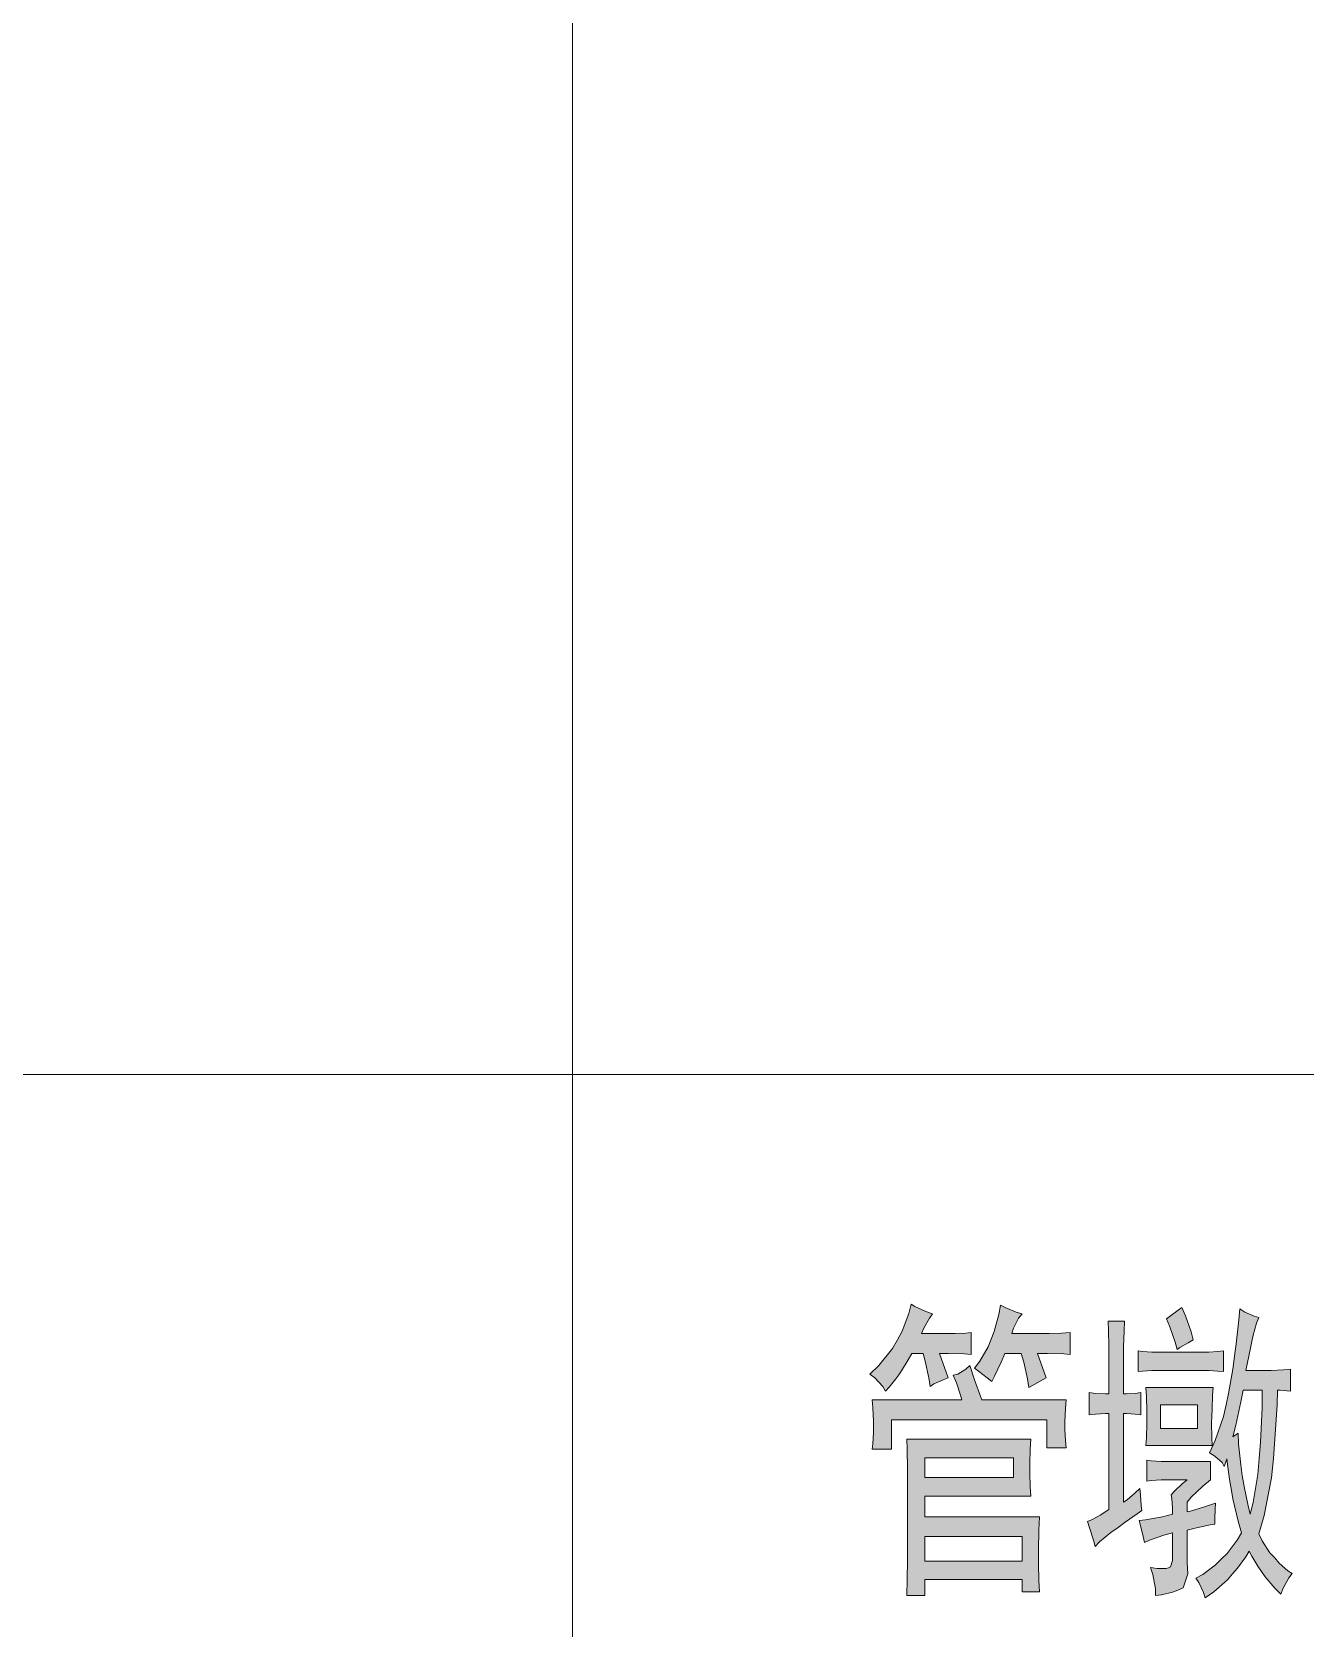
# Model space of a CAD drawing. Header units: millimetres. Extents: x 0 to 207, y 0 to 293.
# Drawn here: x 59.2 to 76.41, y 220.38 to 241.94 of the extents above; entities that cross this region are included whole.
import ezdxf

# ---------------------------------------------------------------- set-up
doc = ezdxf.new("R2010")
doc.units = ezdxf.units.MM

msp = doc.modelspace()

# ---------------------------------------------------------------- hatches: boundary and pattern name
h = msp.add_hatch(color=0)
h.dxf.hatch_style = 2
h.paths.add_polyline_path([(71.896111, 224.077389), (71.804389, 224.084444), (71.589194, 224.0915), (71.465722, 224.0915), (71.582139, 223.759889), (71.515111, 223.735194), (71.391639, 223.67875), (71.338722, 223.643472), (71.321083, 223.759889), (71.275222, 223.985667), (71.247, 224.0915), (71.095306, 224.0915), (71.042389, 224.003306), (70.954194, 223.855139), (70.915389, 223.802222), (70.876583, 223.749306), (70.788389, 223.636417), (70.735472, 223.579972), (70.700194, 223.643472), (70.594361, 223.759889), (70.523806, 223.809278), (70.647278, 223.925694), (70.83425, 224.158528), (70.89775, 224.274944), (70.96125, 224.391361), (71.052972, 224.63125), (71.084722, 224.75825), (71.134111, 224.722972), (71.282278, 224.655944), (71.374, 224.624194), (71.331667, 224.56775), (71.257583, 224.433694), (71.222306, 224.359611), (71.606833, 224.359611), (71.677389, 224.359611), (71.822028, 224.366667), (71.896111, 224.373722)])
h = msp.add_hatch(color=0)
h.dxf.hatch_style = 2
h.paths.add_polyline_path([(72.67575, 223.629361), (72.658111, 223.745778), (72.605194, 223.975083), (72.569917, 224.0915), (72.351194, 224.0915), (72.298278, 223.975083), (72.210083, 223.784583), (72.174806, 223.7105), (72.111306, 223.759889), (71.994889, 223.851611), (71.941972, 223.893944), (72.012528, 223.985667), (72.125417, 224.179694), (72.164222, 224.285528), (72.206556, 224.387833), (72.270056, 224.617139), (72.291222, 224.740611), (72.354722, 224.708861), (72.502889, 224.648889), (72.584028, 224.624194), (72.534639, 224.56775), (72.467611, 224.433694), (72.442917, 224.359611), (72.898, 224.359611), (72.947389, 224.359611), (73.116722, 224.366667), (73.233139, 224.373722), (73.233139, 224.077389), (73.144944, 224.084444), (72.926222, 224.0915), (72.792167, 224.0915), (72.908583, 223.759889)])
h = msp.add_hatch(color=0)
h.dxf.hatch_style = 2
h.paths.add_polyline_path([(74.743028, 224.708861), (74.792417, 224.5995), (74.8665, 224.384306), (74.894722, 224.274944), (74.827694, 224.232611), (74.714806, 224.169111), (74.676, 224.144417), (74.651306, 224.243194), (74.58075, 224.451333), (74.534889, 224.557167), (74.587806, 224.5995), (74.693639, 224.673583)])
h = msp.add_hatch(color=0)
h.paths.add_polyline_path([(75.349806, 222.666278), (75.339222, 222.641583), (75.321583, 222.588667), (75.314528, 222.563972), (75.286306, 222.616889), (75.187528, 222.705083), (75.116972, 222.747417), (75.191056, 222.913222), (75.303944, 223.237778), (75.339222, 223.396528), (75.370972, 223.55175), (75.430944, 223.879833), (75.452111, 224.052694), (75.476806, 224.222028), (75.512083, 224.543056), (75.522667, 224.691222), (75.593222, 224.648889), (75.720222, 224.592444), (75.780194, 224.574806), (75.748444, 224.500722), (75.702583, 224.338444), (75.684944, 224.25025), (75.667306, 224.162056), (75.6285, 223.968028), (75.603806, 223.862194), (75.871917, 223.862194), (75.946, 223.862194), (76.115333, 223.86925), (76.210583, 223.876306), (76.210583, 223.579972), (76.157667, 223.587028), (76.069472, 223.594083), (76.034194, 223.594083), (76.030667, 223.396528), (75.998917, 222.934389), (75.97775, 222.673333), (75.953056, 222.412278), (75.854278, 221.90075), (75.780194, 221.653806), (75.826056, 221.562083), (75.931889, 221.399806), (75.995389, 221.32925), (76.055361, 221.258694), (76.175306, 221.152861), (76.23175, 221.121111), (76.185889, 221.061139), (76.111806, 220.920028), (76.080056, 220.838889), (75.998917, 220.920028), (75.868389, 221.07525), (75.819, 221.145806), (75.769611, 221.216361), (75.684944, 221.353944), (75.649667, 221.420972), (75.603806, 221.343361), (75.490917, 221.191667), (75.423889, 221.114056), (75.356861, 221.032917), (75.173417, 220.870639), (75.057, 220.7895), (75.035833, 220.863583), (74.972333, 220.997639), (74.93, 221.054083), (75.02525, 221.103472), (75.194583, 221.234), (75.272194, 221.311611), (75.353333, 221.389222), (75.487389, 221.569139), (75.547361, 221.667917), (75.5015, 221.826667), (75.430944, 222.126528), (75.40625, 222.267639), (75.388611, 222.359361), (75.360389, 222.556917)])
h.paths.add_polyline_path([(75.568528, 223.594083), (75.540306, 223.438861), (75.46975, 223.121361), (75.430944, 222.962611), (75.441528, 222.973194), (75.476806, 222.997889), (75.5015, 223.012), (75.505028, 222.870889), (75.536778, 222.585139), (75.557944, 222.4405), (75.582639, 222.295861), (75.635556, 222.034806), (75.663778, 221.918389), (75.702583, 222.077139), (75.766083, 222.454611), (75.783722, 222.673333), (75.804889, 222.892056), (75.826056, 223.354194), (75.826056, 223.594083)])
h = msp.add_hatch(color=0)
h.dxf.hatch_style = 2
h.paths.add_polyline_path([(73.75525, 224.109139), (73.75525, 224.193806), (73.751722, 224.401944), (73.744667, 224.525417), (73.966917, 224.525417), (73.959861, 224.391361), (73.952806, 224.183222), (73.952806, 224.109139), (73.952806, 223.544694), (73.995139, 223.544694), (74.111556, 223.55175), (74.185639, 223.562333), (74.185639, 223.262472), (74.111556, 223.269528), (73.995139, 223.280111), (73.952806, 223.280111), (73.952806, 222.084194), (74.002194, 222.115944), (74.111556, 222.207667), (74.175056, 222.267639), (74.182111, 222.182972), (74.192694, 222.034806), (74.19975, 221.967778), (74.13625, 221.925444), (73.973972, 221.812556), (73.878722, 221.742), (73.783472, 221.671444), (73.62825, 221.544444), (73.571806, 221.484472), (73.547111, 221.569139), (73.494194, 221.734944), (73.465972, 221.819611), (73.518889, 221.844306), (73.607083, 221.890167), (73.638833, 221.907806), (73.674111, 221.928972), (73.734083, 221.967778), (73.75525, 221.985417), (73.75525, 223.280111), (73.709389, 223.280111), (73.575333, 223.269528), (73.490667, 223.262472), (73.490667, 223.562333), (73.575333, 223.55175), (73.709389, 223.544694), (73.75525, 223.544694)])
h = msp.add_hatch(color=0)
h.dxf.hatch_style = 2
h.paths.add_polyline_path([(75.303944, 223.844556), (75.226333, 223.851611), (75.109917, 223.862194), (75.071111, 223.862194), (74.397306, 223.862194), (74.333806, 223.862194), (74.210333, 223.851611), (74.150361, 223.844556), (74.150361, 224.126778), (74.210333, 224.116194), (74.337333, 224.109139), (74.407889, 224.109139), (75.057, 224.109139), (75.106389, 224.109139), (75.226333, 224.116194), (75.303944, 224.126778)])
h = msp.add_hatch(color=0)
h.dxf.hatch_style = 2
h.paths.add_polyline_path([(71.874944, 223.925694), (71.941972, 223.735194), (72.026639, 223.502361), (72.037222, 223.463556), (73.176694, 223.463556), (73.169639, 223.347139), (73.162583, 223.17075), (73.162583, 223.114306), (73.162583, 223.064917), (73.169639, 222.913222), (73.176694, 222.814444), (72.919167, 222.814444), (72.919167, 223.195444), (70.816611, 223.195444), (70.816611, 222.796806), (70.559083, 222.796806), (70.566139, 222.870889), (70.573194, 223.022583), (70.573194, 223.096667), (70.573194, 223.17075), (70.566139, 223.354194), (70.559083, 223.463556), (71.769111, 223.463556), (71.751472, 223.527056), (71.695028, 223.692861), (71.652694, 223.795167), (71.712667, 223.809278), (71.822028, 223.876306)])
h = msp.add_hatch(color=0)
h.paths.add_polyline_path([(75.162833, 223.629361), (75.155778, 223.527056), (75.148722, 223.336556), (75.145194, 223.244833), (75.141667, 223.153111), (75.145194, 222.955556), (75.15225, 222.846194), (74.256194, 222.846194), (74.26325, 222.955556), (74.266778, 223.146056), (74.266778, 223.230722), (74.266778, 223.311861), (74.26325, 223.512944), (74.256194, 223.629361)])
h.paths.add_polyline_path([(74.954694, 223.079028), (74.954694, 223.396528), (74.45375, 223.396528), (74.45375, 223.079028)])
h = msp.add_hatch(color=0)
h.paths.add_polyline_path([(72.700444, 222.930861), (72.693389, 222.796806), (72.686333, 222.59925), (72.686333, 222.532222), (72.686333, 222.475778), (72.693389, 222.292333), (72.700444, 222.165333), (71.268167, 222.165333), (71.268167, 221.883111), (72.816861, 221.883111), (72.809806, 221.703194), (72.80275, 221.428028), (72.80275, 221.336306), (72.80275, 221.255167), (72.809806, 221.022333), (72.816861, 220.870639), (72.584028, 220.870639), (72.584028, 221.036444), (71.268167, 221.036444), (71.268167, 220.82125), (71.02475, 220.82125), (71.031806, 221.036444), (71.035333, 221.293972), (71.035333, 221.336306), (71.035333, 222.384056), (71.035333, 222.525167), (71.031806, 222.796806), (71.02475, 222.930861)])
h.paths.add_polyline_path([(72.584028, 221.286917), (72.584028, 221.618528), (71.268167, 221.618528), (71.268167, 221.286917)])
h.paths.add_polyline_path([(72.467611, 222.415806), (72.467611, 222.680389), (71.268167, 222.680389), (71.268167, 222.415806)])
h = msp.add_hatch(color=0)
h.dxf.hatch_style = 2
h.paths.add_polyline_path([(74.164472, 221.833722), (74.249139, 221.844306), (74.478444, 221.883111), (74.616028, 221.918389), (74.616028, 221.999528), (74.605444, 222.133583), (74.594861, 222.182972), (74.640722, 222.232361), (74.750083, 222.334667), (74.813583, 222.384056), (74.534889, 222.384056), (74.460806, 222.384056), (74.32675, 222.373472), (74.266778, 222.366417), (74.266778, 222.648639), (74.32675, 222.641583), (74.460806, 222.631), (74.534889, 222.631), (75.127556, 222.631), (75.127556, 222.384056), (75.02525, 222.299389), (74.8665, 222.151222), (74.813583, 222.084194), (74.813583, 221.950139), (74.855917, 221.960722), (75.046417, 222.017167), (75.198111, 222.066556), (75.191056, 221.992472), (75.187528, 221.851361), (75.187528, 221.784333), (75.124028, 221.777278), (74.937056, 221.734944), (74.813583, 221.703194), (74.813583, 221.269278), (74.820639, 221.114056), (74.757139, 220.927083), (74.686583, 220.895333), (74.616028, 220.867111), (74.464333, 220.831833), (74.383194, 220.82125), (74.383194, 220.912972), (74.347917, 221.103472), (74.316167, 221.20225), (74.407889, 221.188139), (74.531361, 221.184611), (74.559583, 221.195194), (74.587806, 221.209306), (74.616028, 221.293972), (74.616028, 221.371583), (74.616028, 221.667917), (74.496083, 221.636167), (74.302056, 221.569139), (74.235028, 221.537389), (74.217389, 221.618528), (74.182111, 221.766694)])

# ---------------------------------------------------------------- linework, layer by layer
at = {"color": 0, "lineweight": 0}
for points in [[(66.509194, 242.637028), (66.509194, 15.889111)], [(25.124833, 227.859167), (201.9935, 227.859167)]]:
    msp.add_lwpolyline(points, dxfattribs=at)
for points in [[(71.896111, 224.077389), (71.804389, 224.084444), (71.589194, 224.0915), (71.465722, 224.0915), (71.582139, 223.759889), (71.515111, 223.735194), (71.391639, 223.67875), (71.338722, 223.643472), (71.321083, 223.759889), (71.275222, 223.985667), (71.247, 224.0915), (71.095306, 224.0915), (71.042389, 224.003306), (70.954194, 223.855139), (70.915389, 223.802222), (70.876583, 223.749306), (70.788389, 223.636417), (70.735472, 223.579972), (70.700194, 223.643472), (70.594361, 223.759889), (70.523806, 223.809278), (70.647278, 223.925694), (70.83425, 224.158528), (70.89775, 224.274944), (70.96125, 224.391361), (71.052972, 224.63125), (71.084722, 224.75825), (71.134111, 224.722972), (71.282278, 224.655944), (71.374, 224.624194), (71.331667, 224.56775), (71.257583, 224.433694), (71.222306, 224.359611), (71.606833, 224.359611), (71.677389, 224.359611), (71.822028, 224.366667), (71.896111, 224.373722)], [(72.67575, 223.629361), (72.658111, 223.745778), (72.605194, 223.975083), (72.569917, 224.0915), (72.351194, 224.0915), (72.298278, 223.975083), (72.210083, 223.784583), (72.174806, 223.7105), (72.111306, 223.759889), (71.994889, 223.851611), (71.941972, 223.893944), (72.012528, 223.985667), (72.125417, 224.179694), (72.164222, 224.285528), (72.206556, 224.387833), (72.270056, 224.617139), (72.291222, 224.740611), (72.354722, 224.708861), (72.502889, 224.648889), (72.584028, 224.624194), (72.534639, 224.56775), (72.467611, 224.433694), (72.442917, 224.359611), (72.898, 224.359611), (72.947389, 224.359611), (73.116722, 224.366667), (73.233139, 224.373722), (73.233139, 224.077389), (73.144944, 224.084444), (72.926222, 224.0915), (72.792167, 224.0915), (72.908583, 223.759889)], [(74.743028, 224.708861), (74.792417, 224.5995), (74.8665, 224.384306), (74.894722, 224.274944), (74.827694, 224.232611), (74.714806, 224.169111), (74.676, 224.144417), (74.651306, 224.243194), (74.58075, 224.451333), (74.534889, 224.557167), (74.587806, 224.5995), (74.693639, 224.673583)], [(75.349806, 222.666278), (75.339222, 222.641583), (75.321583, 222.588667), (75.314528, 222.563972), (75.286306, 222.616889), (75.187528, 222.705083), (75.116972, 222.747417), (75.191056, 222.913222), (75.303944, 223.237778), (75.339222, 223.396528), (75.370972, 223.55175), (75.430944, 223.879833), (75.452111, 224.052694), (75.476806, 224.222028), (75.512083, 224.543056), (75.522667, 224.691222), (75.593222, 224.648889), (75.720222, 224.592444), (75.780194, 224.574806), (75.748444, 224.500722), (75.702583, 224.338444), (75.684944, 224.25025), (75.667306, 224.162056), (75.6285, 223.968028), (75.603806, 223.862194), (75.871917, 223.862194), (75.946, 223.862194), (76.115333, 223.86925), (76.210583, 223.876306), (76.210583, 223.579972), (76.157667, 223.587028), (76.069472, 223.594083), (76.034194, 223.594083), (76.030667, 223.396528), (75.998917, 222.934389), (75.97775, 222.673333), (75.953056, 222.412278), (75.854278, 221.90075), (75.780194, 221.653806), (75.826056, 221.562083), (75.931889, 221.399806), (75.995389, 221.32925), (76.055361, 221.258694), (76.175306, 221.152861), (76.23175, 221.121111), (76.185889, 221.061139), (76.111806, 220.920028), (76.080056, 220.838889), (75.998917, 220.920028), (75.868389, 221.07525), (75.819, 221.145806), (75.769611, 221.216361), (75.684944, 221.353944), (75.649667, 221.420972), (75.603806, 221.343361), (75.490917, 221.191667), (75.423889, 221.114056), (75.356861, 221.032917), (75.173417, 220.870639), (75.057, 220.7895), (75.035833, 220.863583), (74.972333, 220.997639), (74.93, 221.054083), (75.02525, 221.103472), (75.194583, 221.234), (75.272194, 221.311611), (75.353333, 221.389222), (75.487389, 221.569139), (75.547361, 221.667917), (75.5015, 221.826667), (75.430944, 222.126528), (75.40625, 222.267639), (75.388611, 222.359361), (75.360389, 222.556917)], [(73.75525, 224.109139), (73.75525, 224.193806), (73.751722, 224.401944), (73.744667, 224.525417), (73.966917, 224.525417), (73.959861, 224.391361), (73.952806, 224.183222), (73.952806, 224.109139), (73.952806, 223.544694), (73.995139, 223.544694), (74.111556, 223.55175), (74.185639, 223.562333), (74.185639, 223.262472), (74.111556, 223.269528), (73.995139, 223.280111), (73.952806, 223.280111), (73.952806, 222.084194), (74.002194, 222.115944), (74.111556, 222.207667), (74.175056, 222.267639), (74.182111, 222.182972), (74.192694, 222.034806), (74.19975, 221.967778), (74.13625, 221.925444), (73.973972, 221.812556), (73.878722, 221.742), (73.783472, 221.671444), (73.62825, 221.544444), (73.571806, 221.484472), (73.547111, 221.569139), (73.494194, 221.734944), (73.465972, 221.819611), (73.518889, 221.844306), (73.607083, 221.890167), (73.638833, 221.907806), (73.674111, 221.928972), (73.734083, 221.967778), (73.75525, 221.985417), (73.75525, 223.280111), (73.709389, 223.280111), (73.575333, 223.269528), (73.490667, 223.262472), (73.490667, 223.562333), (73.575333, 223.55175), (73.709389, 223.544694), (73.75525, 223.544694)], [(75.303944, 223.844556), (75.226333, 223.851611), (75.109917, 223.862194), (75.071111, 223.862194), (74.397306, 223.862194), (74.333806, 223.862194), (74.210333, 223.851611), (74.150361, 223.844556), (74.150361, 224.126778), (74.210333, 224.116194), (74.337333, 224.109139), (74.407889, 224.109139), (75.057, 224.109139), (75.106389, 224.109139), (75.226333, 224.116194), (75.303944, 224.126778)], [(71.874944, 223.925694), (71.941972, 223.735194), (72.026639, 223.502361), (72.037222, 223.463556), (73.176694, 223.463556), (73.169639, 223.347139), (73.162583, 223.17075), (73.162583, 223.114306), (73.162583, 223.064917), (73.169639, 222.913222), (73.176694, 222.814444), (72.919167, 222.814444), (72.919167, 223.195444), (70.816611, 223.195444), (70.816611, 222.796806), (70.559083, 222.796806), (70.566139, 222.870889), (70.573194, 223.022583), (70.573194, 223.096667), (70.573194, 223.17075), (70.566139, 223.354194), (70.559083, 223.463556), (71.769111, 223.463556), (71.751472, 223.527056), (71.695028, 223.692861), (71.652694, 223.795167), (71.712667, 223.809278), (71.822028, 223.876306)], [(75.162833, 223.629361), (75.155778, 223.527056), (75.148722, 223.336556), (75.145194, 223.244833), (75.141667, 223.153111), (75.145194, 222.955556), (75.15225, 222.846194), (74.256194, 222.846194), (74.26325, 222.955556), (74.266778, 223.146056), (74.266778, 223.230722), (74.266778, 223.311861), (74.26325, 223.512944), (74.256194, 223.629361)], [(75.568528, 223.594083), (75.540306, 223.438861), (75.46975, 223.121361), (75.430944, 222.962611), (75.441528, 222.973194), (75.476806, 222.997889), (75.5015, 223.012), (75.505028, 222.870889), (75.536778, 222.585139), (75.557944, 222.4405), (75.582639, 222.295861), (75.635556, 222.034806), (75.663778, 221.918389), (75.702583, 222.077139), (75.766083, 222.454611), (75.783722, 222.673333), (75.804889, 222.892056), (75.826056, 223.354194), (75.826056, 223.594083)], [(74.954694, 223.079028), (74.954694, 223.396528), (74.45375, 223.396528), (74.45375, 223.079028)], [(72.700444, 222.930861), (72.693389, 222.796806), (72.686333, 222.59925), (72.686333, 222.532222), (72.686333, 222.475778), (72.693389, 222.292333), (72.700444, 222.165333), (71.268167, 222.165333), (71.268167, 221.883111), (72.816861, 221.883111), (72.809806, 221.703194), (72.80275, 221.428028), (72.80275, 221.336306), (72.80275, 221.255167), (72.809806, 221.022333), (72.816861, 220.870639), (72.584028, 220.870639), (72.584028, 221.036444), (71.268167, 221.036444), (71.268167, 220.82125), (71.02475, 220.82125), (71.031806, 221.036444), (71.035333, 221.293972), (71.035333, 221.336306), (71.035333, 222.384056), (71.035333, 222.525167), (71.031806, 222.796806), (71.02475, 222.930861)], [(72.467611, 222.415806), (72.467611, 222.680389), (71.268167, 222.680389), (71.268167, 222.415806)], [(74.164472, 221.833722), (74.249139, 221.844306), (74.478444, 221.883111), (74.616028, 221.918389), (74.616028, 221.999528), (74.605444, 222.133583), (74.594861, 222.182972), (74.640722, 222.232361), (74.750083, 222.334667), (74.813583, 222.384056), (74.534889, 222.384056), (74.460806, 222.384056), (74.32675, 222.373472), (74.266778, 222.366417), (74.266778, 222.648639), (74.32675, 222.641583), (74.460806, 222.631), (74.534889, 222.631), (75.127556, 222.631), (75.127556, 222.384056), (75.02525, 222.299389), (74.8665, 222.151222), (74.813583, 222.084194), (74.813583, 221.950139), (74.855917, 221.960722), (75.046417, 222.017167), (75.198111, 222.066556), (75.191056, 221.992472), (75.187528, 221.851361), (75.187528, 221.784333), (75.124028, 221.777278), (74.937056, 221.734944), (74.813583, 221.703194), (74.813583, 221.269278), (74.820639, 221.114056), (74.757139, 220.927083), (74.686583, 220.895333), (74.616028, 220.867111), (74.464333, 220.831833), (74.383194, 220.82125), (74.383194, 220.912972), (74.347917, 221.103472), (74.316167, 221.20225), (74.407889, 221.188139), (74.531361, 221.184611), (74.559583, 221.195194), (74.587806, 221.209306), (74.616028, 221.293972), (74.616028, 221.371583), (74.616028, 221.667917), (74.496083, 221.636167), (74.302056, 221.569139), (74.235028, 221.537389), (74.217389, 221.618528), (74.182111, 221.766694)], [(72.584028, 221.286917), (72.584028, 221.618528), (71.268167, 221.618528), (71.268167, 221.286917)]]:
    msp.add_lwpolyline(points, close=True, dxfattribs=at)

doc.saveas('drawing.dxf')
